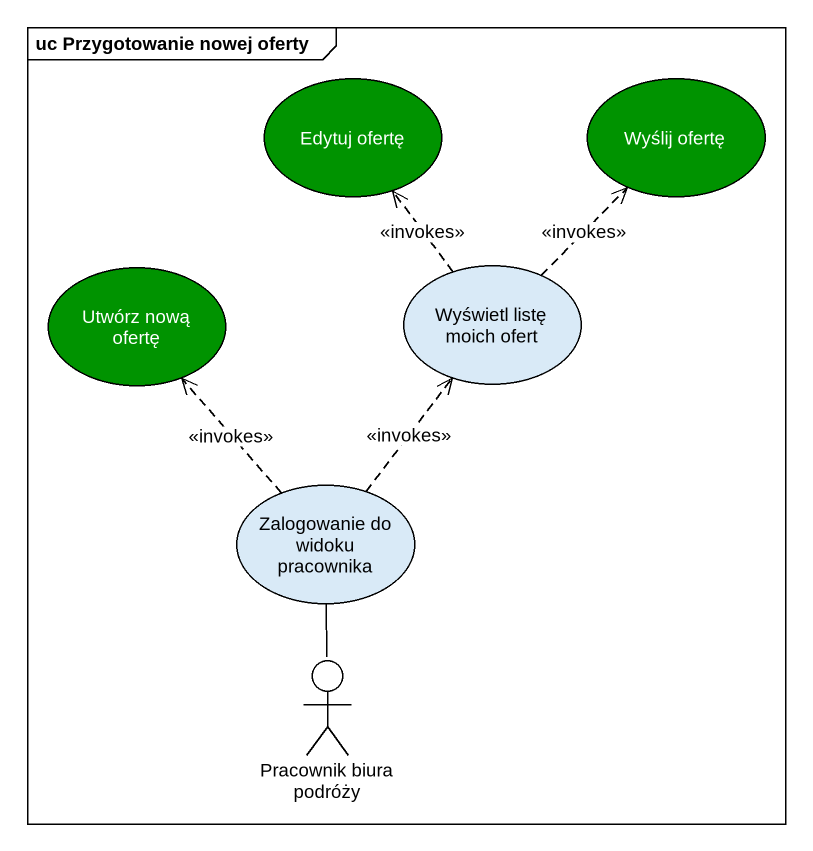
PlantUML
@startuml
mainframe uc Przygotowanie nowej oferty
usecase "Edytuj ofertę" as Edytuj_ofertę #009300
usecase "Wyślij ofertę" as Wyślij_ofertę #009300
usecase "Utwórz nową ofertę" as Utwórz_nową_ofertę #009300
usecase "Wyświetl listę moich ofert" as Wyświetl_listę_moich_ofert
usecase "Zalogowanie do widoku pracownika" as Zalogowanie_do_widoku
actor "Pracownik biura podróży" as Pracownik_biura_podróży
Wyświetl_listę_moich_ofert .up.> Edytuj_ofertę : <<invokes>>
Wyświetl_listę_moich_ofert .up.> Wyślij_ofertę : <<invokes>>
Zalogowanie_do_widoku .up.> Utwórz_nową_ofertę : <<invokes>>
Zalogowanie_do_widoku .up.> Wyświetl_listę_moich_ofert : <<invokes>>
Pracownik_biura_podróży -up- Zalogowanie_do_widoku
@enduml
